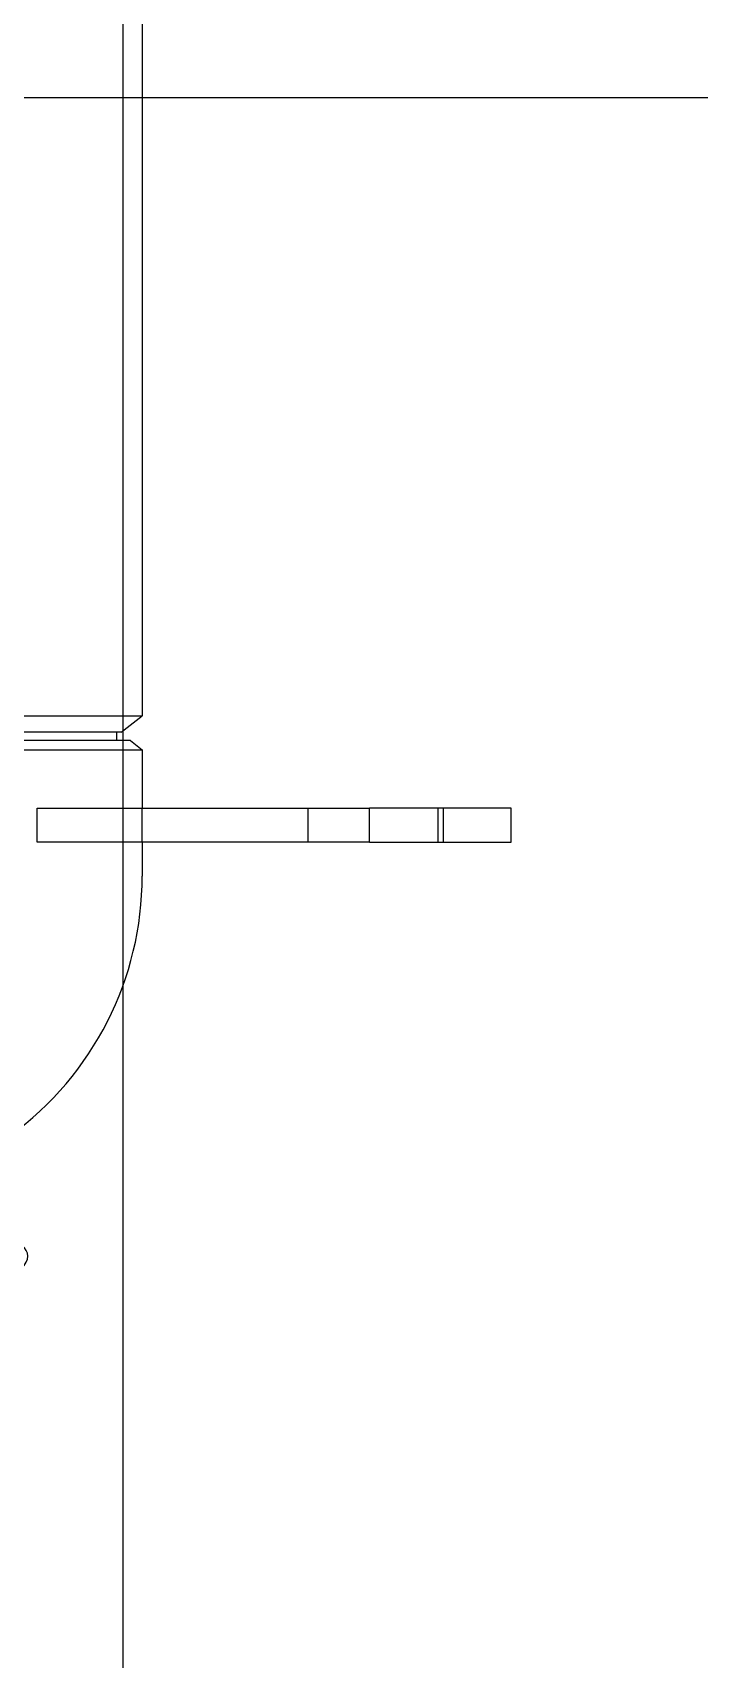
# Model space of a CAD drawing. Header units: inches. Extents: x -883 to 808, y -248 to 1051.
# Drawn here: x -396.99 to -387.13, y 639.1 to 663.13 of the extents above; entities that cross this region are included whole.
import ezdxf

# ---------------------------------------------------------------- set-up
doc = ezdxf.new("R2010")
doc.units = ezdxf.units.IN
doc.header["$MEASUREMENT"] = 0
doc.layers.get('0').update_dxf_attribs({"linetype": 'CONTINUOUS'})
for name, color, linetype in [('EQUIPMENT - COMPRESSORS', 41, 'CONTINUOUS'), ('P-RV', 193, 'CONTINUOUS'), ('STRUCTUAL', 8, 'CONTINUOUS')]:
    doc.layers.add(name, color=color, linetype=linetype)

# ---------------------------------------------------------------- blocks, each defined once
blk = doc.blocks.new('A$Cb802d3fd')
for p, q in [((12.501, 36.884), (12.501, 12.884)), ((12.502, 36.884), (12.502, 12.884)), ((12.502, 36.884), (12.502, 12.884)), ((13, 36.884), (13, 12.884)), ((13.001, 36.884), (13.001, 12.884)), ((13.001, 36.884), (13.001, 12.884)), ((12.636, 13.059), (12.636, 36.709)), ((12.636, 13.059), (12.636, 36.709)), ((12.76, 13.197), (12.76, 36.572)), ((11.136, 9.525), (11.136, 14.438)), ((11.136, 14.438), (11.636, 14.438)), ((11.136, 9.525), (11.136, 14.438)), ((11.136, 14.438), (11.636, 14.438)), ((11.636, 14.438), (11.636, 9.525)), ((11.636, 14.438), (11.636, 9.525)), ((12.636, 13.259), (12.76, 13.259)), ((12.636, 13.259), (12.76, 13.259)), ((12.636, 13.059), (12.502, 12.884)), ((12.636, 13.059), (12.502, 12.884)), ((12.76, 13.197), (13, 12.884)), ((11.136, 12.884), (10.635, 12.884)), ((11.136, 12.884), (10.636, 12.884)), ((11.136, 12.884), (10.636, 12.884)), ((12.501, 12.884), (11.636, 12.884)), ((12.502, 12.884), (11.636, 12.884)), ((12.502, 12.884), (11.636, 12.884)), ((29.547, 12.884), (13, 12.884)), ((29.547, 12.884), (13.001, 12.884)), ((29.547, 12.884), (13.001, 12.884)), ((11.136, 9.525), (11.136, 7.43)), ((11.136, 9.525), (11.636, 9.525)), ((11.136, 9.525), (11.136, 7.43)), ((11.136, 9.525), (11.636, 9.525)), ((11.636, 7.43), (11.636, 9.525)), ((11.636, 7.43), (11.636, 9.525)), ((11.136, 7.43), (11.636, 7.43)), ((11.136, 7.43), (11.636, 7.43))]:
    blk.add_line(p, q)
at = {"ltscale": 0.098944}
for p, q in [((11.136, 12.885), (11.636, 12.885)), ((11.136, 10.43), (11.636, 10.43)), ((11.136, 8.513), (11.636, 8.513)), ((11.136, 8.43), (11.636, 8.43))]:
    blk.add_line(p, q, dxfattribs=at)
blk.add_arc((10.635, 17.628), 4.743, 216.1492, 270)
blk.add_ellipse((3.942, 22.248), major_axis=(-1.104, 7.671), ratio=0.140974, start_param=2.798421, end_param=6.607072)

msp = doc.modelspace()

# ---------------------------------------------------------------- linework, layer by layer
at = {"layer": 'P-RV'}
msp.add_line((-413.24244, 662.16915), (-348.4271, 662.16915), dxfattribs=at)
at = {"layer": 'STRUCTUAL'}
msp.add_line((-395.65219, 795.30034), (-395.65219, 618.40775), dxfattribs=at)

# ---------------------------------------------------------------- block references
at = {"layer": 'EQUIPMENT - COMPRESSORS', "rotation": 89.99999999999999}
msp.add_blockref('A$Cb802d3fd', (-382.48269, 640.03559), dxfattribs=at)

doc.saveas('drawing.dxf')
